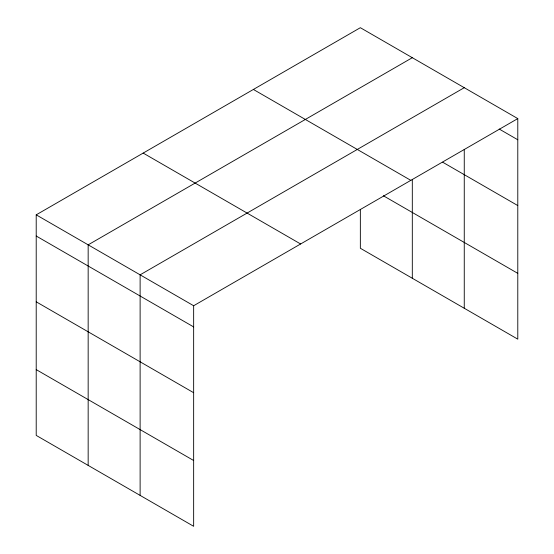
<?xml version="1.0" encoding="UTF-8"?>
<svg xmlns="http://www.w3.org/2000/svg" width="554" height="554" viewBox="0 0 554 554"><rect width="100%" height="100%" fill="white"/><g stroke="black" fill="none" stroke-linecap="round" stroke-linejoin="round"><path stroke-width="0.83" d="M36.211 214.841L193.651 305.739L193.651 526.3L36.211 435.402L36.211 214.841L360.349 27.7L517.789 118.598L517.789 339.159L360.349 248.261L360.349 209.46M412.308 57.699L88.162 244.84L88.162 465.402M464.259 87.691L140.12 274.832L140.12 495.394M193.651 305.739L517.789 118.598M499.202 129.04L517.789 139.774M442.736 162.239L517.789 205.569M253.386 89.457L410.826 180.355M383.361 195.749L517.789 273.357M143.174 153.084L300.614 243.982M36.211 236.018L193.651 326.915M36.211 301.812L193.651 392.71M36.211 369.608L193.651 460.506M464.259 149.358L464.259 308.253M412.308 179.413L412.308 278.26"/></g></svg>
